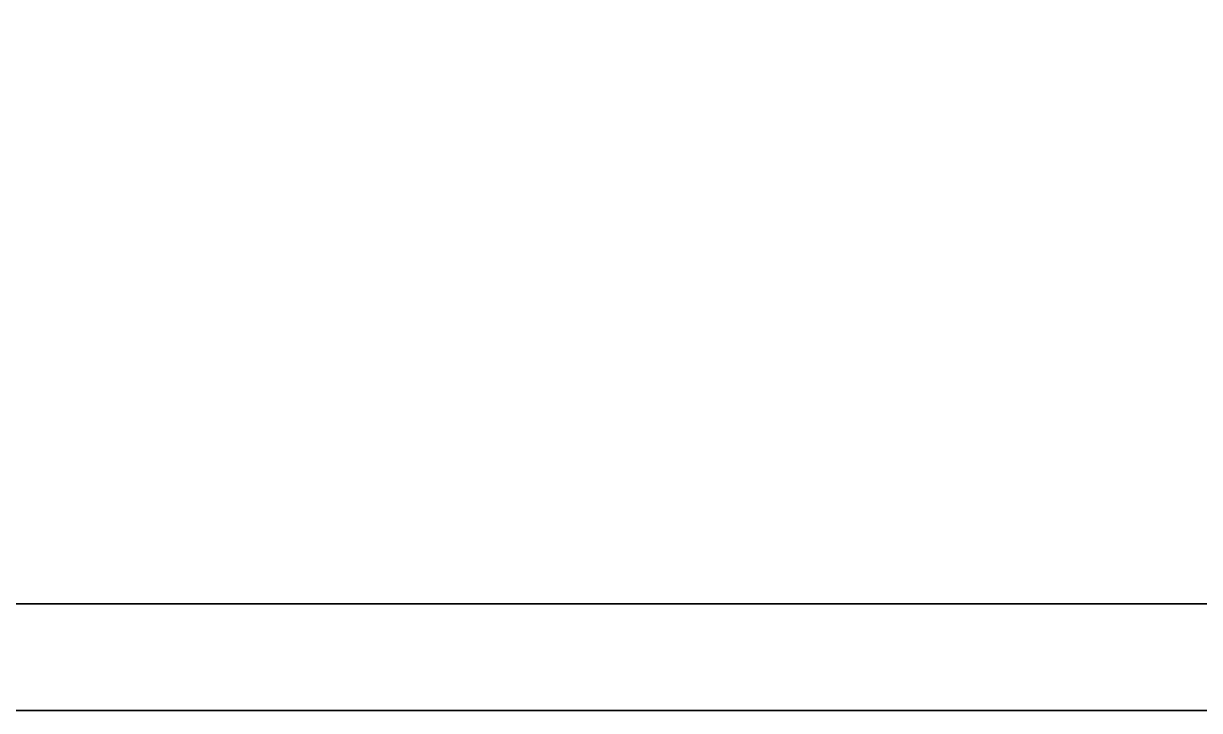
# Model space of a CAD drawing. Extents: x 0 to 7800, y -5130 to 1.
# Drawn here: x 4833 to 6486, y -1929 to -964 of the extents above; entities that cross this region are included whole.
import ezdxf

# ---------------------------------------------------------------- set-up
doc = ezdxf.new("R2010")
doc.units = 0
doc.layers.add('LAYER0', color=7, linetype='CONTINUOUS')
doc.layers.add('LAYER2', color=7, linetype='CONTINUOUS')

msp = doc.modelspace()

# ---------------------------------------------------------------- linework, layer by layer
at = {"layer": 'LAYER0'}
for points, invisible_edges in [([(7199.692, -1929.002, -5), (5130.692, -289.002, -5), (7199.692, 0.998, -5), (7199.692, -1929.002, -5)], 7), ([(5130.692, -289.002), (7199.692, -1929.002), (5130.692, 0.998), (5130.692, -289.002)], 3), ([(5130.692, 0.998), (7199.692, -1929.002), (7199.692, 0.998), (5130.692, 0.998)], 3), ([(5130.692, -289.002, -5), (4825.692, -1929.002, -5), (4030.693, -289.002, -5), (5130.692, -289.002, -5)], 3), ([(4030.693, -289.002), (4825.692, -1929.002), (5130.692, -289.002), (4030.693, -289.002)], 3), ([(4825.692, -1929.002, -5), (5130.692, -289.002, -5), (7199.692, -1929.002, -5), (4825.692, -1929.002, -5)], 3), ([(5130.692, -289.002), (4825.692, -1929.002), (7199.692, -1929.002), (5130.692, -289.002)], 5), ([(7199.692, -1929.002), (4825.692, -1929.002, -5), (7199.692, -1929.002, -5), (7199.692, -1929.002)], 1), ([(4825.692, -1929.002, -5), (7199.692, -1929.002), (4825.692, -1929.002), (4825.692, -1929.002, -5)], 1)]:
    msp.add_3dface(points, dxfattribs=dict(at, invisible_edges=invisible_edges))
at = {"layer": 'LAYER2'}
for points, invisible_edges in [([(7049.692, -1779.002), (3151.693, -1929.002), (3151.693, -1779.002), (7049.692, -1779.002)], 1), ([(3151.693, -1929.002), (7049.692, -1779.002), (7199.692, -1929.002), (3151.693, -1929.002)], 3), ([(7049.692, -1779.002, 2657), (3296.693, -1779.002, 1160), (3151.693, -1779.002, 2657), (7049.692, -1779.002, 2657)], 3), ([(3151.693, -1779.002), (3236.693, -1779.002, 1080), (7049.692, -1779.002), (3151.693, -1779.002)], 3), ([(3296.693, -1779.002, 1080), (7049.692, -1779.002), (3236.693, -1779.002, 1080), (3296.693, -1779.002, 1080)], 3), ([(7049.692, -1779.002, 2657), (3296.693, -1779.002, 1080), (3296.693, -1779.002, 1160), (7049.692, -1779.002, 2657)], 5), ([(7049.692, -1779.002), (3296.693, -1779.002, 1080), (7049.692, -1779.002, 2657), (7049.692, -1779.002)], 3), ([(3151.693, -1929.002, 2657), (3931.703, -1929.002, 360), (7199.692, -1929.002, 2657), (3151.693, -1929.002, 2657)], 3), ([(7199.692, -1929.002), (4201.693, -1929.002, 280), (3151.693, -1929.002), (7199.692, -1929.002)], 3), ([(3991.703, -1929.002, 360), (7199.692, -1929.002, 2657), (3931.703, -1929.002, 360), (3991.703, -1929.002, 360)], 3), ([(4081.693, -1929.002, 360), (7199.692, -1929.002, 2657), (3991.703, -1929.002, 360), (4081.693, -1929.002, 360)], 7), ([(4201.693, -1929.002, 360), (7199.692, -1929.002, 2657), (4081.693, -1929.002, 360), (4201.693, -1929.002, 360)], 3), ([(4201.693, -1929.002, 280), (7199.692, -1929.002, 2657), (4201.693, -1929.002, 360), (4201.693, -1929.002, 280)], 3), ([(4201.693, -1929.002, 280), (7199.692, -1929.002), (7199.692, -1929.002, 2657), (4201.693, -1929.002, 280)], 5)]:
    msp.add_3dface(points, dxfattribs=dict(at, invisible_edges=invisible_edges))

# ---------------------------------------------------------------- meshes
mesh = msp.add_polymesh((14, 2), dxfattribs=at)
for k, corner in enumerate([(1175.695, -1705, 2657), (-0.0002, -1705, 2657), (1175.695, -204, 2657), (1175.695, -1705, 2657), (3880.695, -204, 2657), (1175.695, -204, 2657), (3880.695, -439, 2657), (3880.695, -204, 2657), (5280.695, -439, 2657), (3880.695, -439, 2657), (5280.695, -149, 2657), (5280.695, -439, 2657), (7049.695, -149, 2657), (5280.695, -149, 2657), (7049.695, -289, 2657), (7049.695, -149, 2657), (7649.695, -289, 2657), (7049.695, -289, 2657), (7649.695, -1684, 2657), (7649.695, -289, 2657), (7049.695, -1684, 2657), (7649.695, -1684, 2657), (7049.695, -1779, 2657), (7049.695, -1684, 2657), (3151.695, -1779, 2657), (7049.695, -1779, 2657), (3151.695, -1929, 2657), (7199.695, -1929, 2657)]):
    mesh.set_mesh_vertex(divmod(k, 2), corner)

doc.saveas('drawing.dxf')
